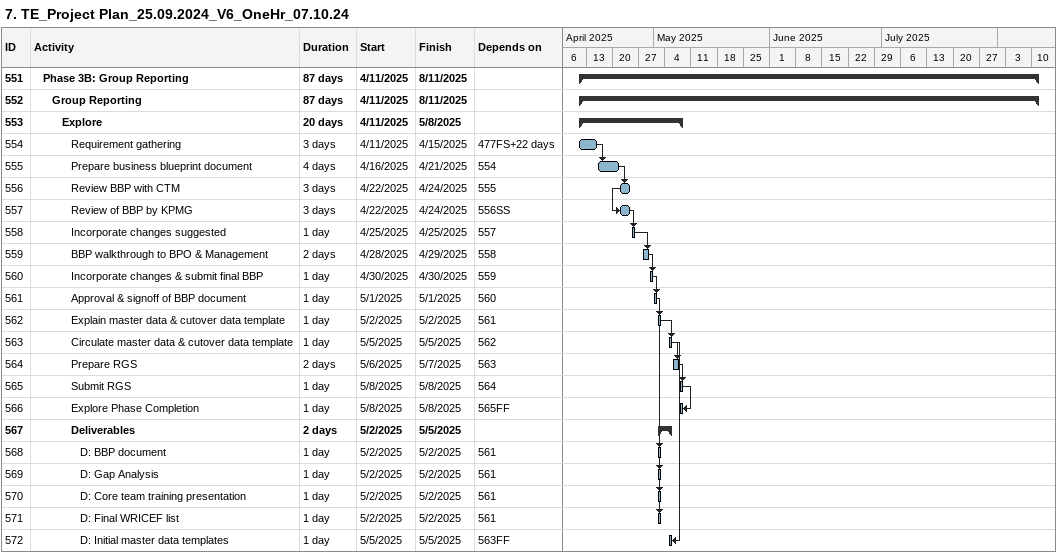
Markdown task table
7. TE_Project Plan_25.09.2024_V6_OneHr_07.10.24

| ID | Level | Task | Duration | Start | Finish | Predecessors |
|---|---|---|---|---|---|---|
| 551 | 2 | **Phase 3B: Group Reporting** | 87d | 2025-04-11 | 2025-08-11 |  |
| 552 | 3 | **Group Reporting** | 87d | 2025-04-11 | 2025-08-11 |  |
| 553 | 4 | **Explore** | 20d | 2025-04-11 | 2025-05-08 |  |
| 554 | 5 | Requirement gathering | 3d | 2025-04-11 | 2025-04-15 | 477FS+22d |
| 555 | 5 | Prepare business blueprint document | 4d | 2025-04-16 | 2025-04-21 | 554 |
| 556 | 5 | Review BBP with CTM | 3d | 2025-04-22 | 2025-04-24 | 555 |
| 557 | 5 | Review of BBP by KPMG | 3d | 2025-04-22 | 2025-04-24 | 556SS |
| 558 | 5 | Incorporate changes suggested | 1d | 2025-04-25 | 2025-04-25 | 557 |
| 559 | 5 | BBP walkthrough to BPO & Management | 2d | 2025-04-28 | 2025-04-29 | 558 |
| 560 | 5 | Incorporate changes & submit final BBP | 1d | 2025-04-30 | 2025-04-30 | 559 |
| 561 | 5 | Approval & signoff of BBP document | 1d | 2025-05-01 | 2025-05-01 | 560 |
| 562 | 5 | Explain master data & cutover data template | 1d | 2025-05-02 | 2025-05-02 | 561 |
| 563 | 5 | Circulate master data & cutover data template | 1d | 2025-05-05 | 2025-05-05 | 562 |
| 564 | 5 | Prepare RGS | 2d | 2025-05-06 | 2025-05-07 | 563 |
| 565 | 5 | Submit RGS | 1d | 2025-05-08 | 2025-05-08 | 564 |
| 566 | 5 | Explore Phase Completion | 1d | 2025-05-08 | 2025-05-08 | 565FF |
| 567 | 5 | **Deliverables** | 2d | 2025-05-02 | 2025-05-05 |  |
| 568 | 6 | D: BBP document | 1d | 2025-05-02 | 2025-05-02 | 561 |
| 569 | 6 | D: Gap Analysis | 1d | 2025-05-02 | 2025-05-02 | 561 |
| 570 | 6 | D: Core team training presentation | 1d | 2025-05-02 | 2025-05-02 | 561 |
| 571 | 6 | D: Final WRICEF list | 1d | 2025-05-02 | 2025-05-02 | 561 |
| 572 | 6 | D: Initial master data templates | 1d | 2025-05-05 | 2025-05-05 | 563FF |
